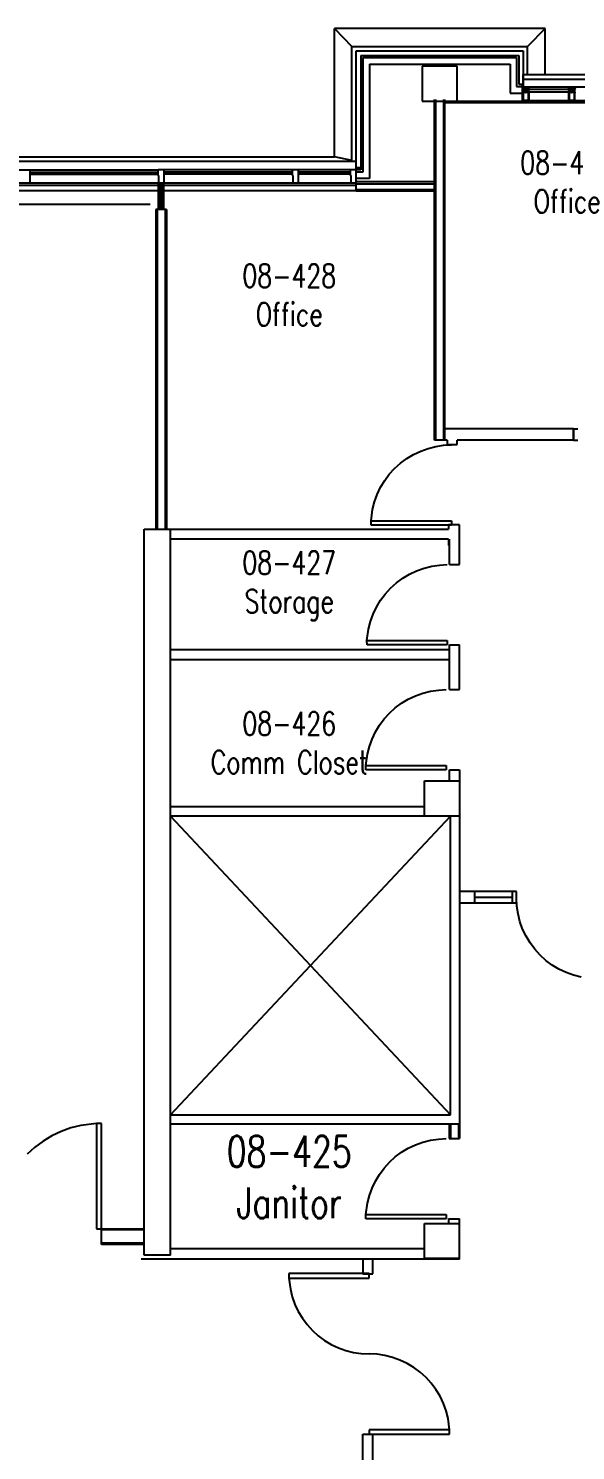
# Model space of a CAD drawing. Extents: x 11182 to 734459, y -1391328 to 152085.
# Drawn here: x 580451 to 586679, y -843346 to -827155 of the extents above; entities that cross this region are included whole.
import ezdxf
from ezdxf.enums import TextEntityAlignment as Align

# ---------------------------------------------------------------- set-up
doc = ezdxf.new("R2010")
doc.units = 0
doc.header["$LTSCALE"] = 500
doc.header["$MEASUREMENT"] = 0
for name, color, linetype in [('0_room_data', 7, 'CONTINUOUS'), ('1_Wall_Exist', 251, 'CONTINUOUS'), ('3_Text', 7, 'CONTINUOUS')]:
    doc.layers.add(name, color=color, linetype=linetype)
doc.styles.add('1_200', font='simplex.shx', dxfattribs={"width": 0.75, "height": 460})

# ---------------------------------------------------------------- blocks, each defined once
blk = doc.blocks.new('room_data')
at = {"layer": '3_Text', "style": '1_200', "width": 0.75}
for tag, p in [('ROOMNUM', (0, 0)), ('ROOMUSE', (0, -575))]:
    blk.add_attdef(tag, text='', height=345, dxfattribs=at).set_placement(p, align=Align.MIDDLE_CENTER)

msp = doc.modelspace()

# ---------------------------------------------------------------- linework, layer by layer
at = {"layer": '1_Wall_Exist'}
for p, q in [((583933, -828617), (583933, -827155)), ((586333, -827155), (583933, -827155)), ((583933, -827155), (584133, -827362)), ((586333, -827155), (586133, -827362)), ((586333, -827681), (586333, -827155)), ((584133, -827362), (586133, -827362)), ((584133, -828667), (584133, -827362)), ((584183, -827412), (586083, -827412)), ((584183, -829003), (584183, -827412)), ((584233, -827462), (586033, -827462)), ((584233, -827462), (584233, -828765)), ((586033, -827462), (586033, -827791)), ((586083, -827412), (586083, -827999)), ((586133, -827681), (586133, -827362)), ((584258, -827487), (586008, -827487)), ((584258, -827487), (584258, -828790)), ((584333, -827562), (585933, -827562)), ((584333, -827562), (584333, -828865)), ((585333, -827583), (584933, -827583)), ((584933, -827583), (584933, -827983)), ((585333, -827983), (585333, -827583)), ((585933, -827562), (585933, -827891)), ((586008, -827487), (586008, -827816)), ((586033, -827791), (586083, -827791)), ((586070, -827791), (586070, -827999)), ((586082, -827681), (590385, -827681)), ((586082, -827999), (586082, -827681)), ((586082, -827731), (590385, -827731)), ((585074, -831841), (585074, -827963)), ((585087, -831841), (585087, -827963)), ((585179, -831841), (585179, -827963)), ((585192, -831841), (585192, -827963)), ((585933, -827891), (586070, -827891)), ((586008, -827816), (586070, -827816)), ((586082, -827845), (586082, -827825)), ((586147, -827825), (586082, -827825)), ((586082, -827838), (586084, -827838)), ((586087, -827845), (586082, -827845)), ((586082, -827881), (586107, -827881)), ((586082, -827977), (586082, -827881)), ((586084, -827835), (586084, -827825)), ((586084, -827835), (586089, -827830)), ((586084, -827840), (586084, -827843)), ((586089, -827840), (586084, -827840)), ((586084, -827843), (586087, -827843)), ((586087, -827863), (586084, -827866)), ((586084, -827863), (586087, -827863)), ((586084, -827871), (586084, -827863)), ((586084, -827868), (586089, -827866)), ((586092, -827868), (586084, -827868)), ((586084, -827871), (586087, -827871)), ((586087, -827873), (586084, -827871)), ((586084, -827878), (586087, -827878)), ((586084, -827883), (586084, -827886)), ((586084, -827883), (586087, -827883)), ((586087, -827886), (586084, -827883)), ((586084, -827886), (586089, -827886)), ((586084, -827888), (586084, -827975)), ((586092, -827888), (586084, -827888)), ((586087, -827843), (586087, -827845)), ((586087, -827871), (586087, -827886)), ((586092, -827883), (586087, -827881)), ((586089, -827830), (586089, -827838)), ((586089, -827838), (586092, -827838)), ((586089, -827843), (586089, -827840)), ((586140, -827843), (586089, -827843)), ((586089, -827863), (586102, -827863)), ((586089, -827866), (586089, -827863)), ((586089, -827886), (586089, -827881)), ((586092, -827838), (586092, -827843)), ((586092, -827866), (586092, -827868)), ((586099, -827866), (586092, -827866)), ((586092, -827881), (586092, -827883)), ((586092, -827886), (586092, -827888)), ((586107, -827886), (586092, -827886)), ((586099, -827878), (586099, -827866)), ((586104, -827881), (586099, -827878)), ((586102, -827863), (586102, -827878)), ((586102, -827878), (586104, -827881)), ((586107, -827840), (586122, -827840)), ((586107, -827843), (586107, -827840)), ((586107, -827845), (586122, -827843)), ((586107, -827881), (586107, -827845)), ((586132, -827850), (586107, -827850)), ((586107, -827888), (586107, -827886)), ((586109, -827888), (586107, -827888)), ((586109, -827835), (586120, -827835)), ((586109, -827840), (586109, -827835)), ((586109, -827866), (586114, -827871)), ((586109, -827881), (586109, -827866)), ((586120, -827881), (586109, -827881)), ((586109, -827883), (586109, -827888)), ((586120, -827883), (586109, -827883)), ((586112, -827840), (586112, -827835)), ((586112, -827850), (586112, -827861)), ((586112, -827861), (586114, -827868)), ((586114, -827868), (586117, -827861)), ((586114, -827871), (586120, -827866)), ((586117, -827840), (586117, -827835)), ((586117, -827861), (586117, -827850)), ((586120, -827835), (586120, -827840)), ((586120, -827866), (586120, -827881)), ((586120, -827888), (586120, -827883)), ((586122, -827888), (586120, -827888)), ((586122, -827840), (586122, -827881)), ((586122, -827861), (586125, -827861)), ((586125, -827868), (586122, -827868)), ((586122, -827878), (586132, -827878)), ((586122, -827881), (586140, -827881)), ((586122, -827886), (586122, -827888)), ((586137, -827886), (586122, -827886)), ((586125, -827861), (586125, -827868)), ((586132, -827878), (586132, -827850)), ((586135, -827845), (586135, -827881)), ((586155, -827850), (586135, -827850)), ((586135, -827858), (586155, -827855)), ((586155, -827868), (586135, -827868)), ((586135, -827876), (586155, -827876)), ((586137, -827838), (586140, -827838)), ((586137, -827843), (586137, -827838)), ((586137, -827888), (586137, -827886)), ((586142, -827888), (586137, -827888)), ((586140, -827830), (586145, -827835)), ((586140, -827838), (586140, -827830)), ((586140, -827840), (586140, -827843)), ((586145, -827840), (586140, -827840)), ((586140, -827855), (586140, -827868)), ((586140, -827881), (586140, -827886)), ((586140, -827886), (586145, -827886)), ((586142, -827843), (586145, -827843)), ((586142, -827845), (586142, -827843)), ((586145, -827845), (586142, -827845)), ((586142, -827881), (586145, -827881)), ((586142, -827883), (586142, -827881)), ((586145, -827883), (586142, -827883)), ((586142, -827975), (586142, -827888)), ((586145, -827825), (586145, -827835)), ((586147, -827838), (586145, -827845)), ((586145, -827838), (586147, -827838)), ((586145, -827843), (586145, -827840)), ((586145, -827881), (586145, -827977)), ((590319, -827825), (586147, -827825)), ((586147, -827840), (586147, -827825)), ((586147, -827838), (586150, -827850)), ((586147, -827888), (586150, -827876)), ((586147, -827886), (586147, -827888)), ((586594, -827850), (586155, -827850)), ((586155, -827876), (586597, -827876)), ((586594, -827850), (586615, -827850)), ((586615, -827858), (586594, -827855)), ((586594, -827868), (586615, -827868)), ((586615, -827876), (586594, -827876)), ((586602, -827838), (586599, -827850)), ((586602, -827888), (586599, -827876)), ((586604, -827845), (586604, -827825)), ((586670, -827825), (586604, -827825)), ((586604, -827838), (586607, -827838)), ((586610, -827845), (586604, -827845)), ((586604, -827881), (586630, -827881)), ((586604, -827977), (586604, -827881)), ((586607, -827835), (586607, -827825)), ((586607, -827835), (586612, -827830)), ((586607, -827840), (586607, -827843)), ((586612, -827840), (586607, -827840)), ((586607, -827843), (586610, -827843)), ((586607, -827878), (586610, -827878)), ((586607, -827883), (586607, -827886)), ((586610, -827883), (586607, -827883)), ((586610, -827886), (586607, -827883)), ((586607, -827886), (586612, -827886)), ((586607, -827888), (586607, -827975)), ((586615, -827888), (586607, -827888)), ((586610, -827843), (586610, -827845)), ((586610, -827873), (586610, -827886)), ((586615, -827883), (586610, -827881)), ((586612, -827830), (586612, -827838)), ((586612, -827838), (586615, -827838)), ((586612, -827843), (586612, -827840)), ((586663, -827843), (586612, -827843)), ((586612, -827886), (586612, -827881)), ((586615, -827838), (586615, -827843)), ((586615, -827881), (586615, -827883)), ((586615, -827886), (586615, -827888)), ((586630, -827886), (586615, -827886)), ((586617, -827876), (586617, -827881)), ((586620, -827878), (586620, -827850)), ((586630, -827878), (586620, -827878)), ((586627, -827881), (586622, -827878)), ((586625, -827878), (586627, -827881)), ((586630, -827840), (586645, -827840)), ((586630, -827843), (586630, -827840)), ((586630, -827845), (586645, -827843)), ((586630, -827881), (586630, -827845)), ((586655, -827850), (586630, -827850)), ((586630, -827888), (586630, -827886)), ((586632, -827888), (586630, -827888)), ((586632, -827835), (586642, -827835)), ((586632, -827840), (586632, -827835)), ((586632, -827866), (586637, -827871)), ((586632, -827881), (586632, -827866)), ((586642, -827881), (586632, -827881)), ((586632, -827883), (586632, -827888)), ((586642, -827883), (586632, -827883)), ((586635, -827840), (586635, -827835)), ((586635, -827850), (586635, -827861)), ((586635, -827861), (586637, -827868)), ((586637, -827868), (586640, -827861)), ((586637, -827871), (586642, -827866)), ((586640, -827840), (586640, -827835)), ((586640, -827861), (586640, -827850)), ((586642, -827835), (586642, -827840)), ((586642, -827866), (586642, -827881)), ((586642, -827888), (586642, -827883)), ((586645, -827888), (586642, -827888)), ((586645, -827840), (586645, -827881)), ((586645, -827861), (586648, -827861)), ((586648, -827868), (586645, -827868)), ((586645, -827878), (586655, -827878)), ((586645, -827881), (586663, -827881)), ((586645, -827886), (586645, -827888)), ((586660, -827886), (586645, -827886)), ((586648, -827861), (586648, -827868)), ((586655, -827878), (586655, -827850)), ((586658, -827845), (586658, -827881)), ((586678, -827850), (586658, -827850)), ((586658, -827858), (586678, -827855)), ((586678, -827868), (586658, -827868)), ((586658, -827876), (586678, -827876)), ((586660, -827838), (586663, -827838)), ((586660, -827843), (586660, -827838)), ((586660, -827888), (586660, -827886)), ((586665, -827888), (586660, -827888)), ((586663, -827830), (586668, -827835)), ((586663, -827838), (586663, -827830)), ((586663, -827840), (586663, -827843)), ((586668, -827840), (586663, -827840)), ((586663, -827855), (586663, -827868)), ((586663, -827881), (586663, -827886)), ((586663, -827886), (586668, -827886)), ((586665, -827843), (586668, -827843)), ((586665, -827845), (586665, -827843)), ((586668, -827845), (586665, -827845)), ((586665, -827881), (586668, -827881)), ((586665, -827883), (586665, -827881)), ((586668, -827883), (586665, -827883)), ((586665, -827975), (586665, -827888)), ((586668, -827825), (586668, -827835)), ((586670, -827838), (586668, -827845)), ((586668, -827838), (586670, -827838)), ((586668, -827843), (586668, -827840)), ((586668, -827881), (586668, -827977)), ((586670, -827840), (586670, -827825)), ((586670, -827838), (586673, -827850)), ((586670, -827888), (586673, -827876)), ((586670, -827886), (586670, -827888)), ((584933, -827983), (586083, -827983)), ((585192, -827999), (586083, -827999)), ((586145, -827977), (586082, -827977)), ((586082, -827999), (590385, -827999)), ((586084, -827975), (586092, -827975)), ((586092, -827972), (586097, -827972)), ((586092, -827975), (586092, -827972)), ((586097, -827972), (586097, -827975)), ((586097, -827975), (586132, -827975)), ((586132, -827972), (586137, -827972)), ((586132, -827975), (586132, -827972)), ((586137, -827972), (586137, -827975)), ((586137, -827975), (586142, -827975)), ((586145, -827977), (590321, -827977)), ((586668, -827977), (586604, -827977)), ((586607, -827975), (586615, -827975)), ((586615, -827972), (586620, -827972)), ((586615, -827975), (586615, -827972)), ((586620, -827972), (586620, -827975)), ((586620, -827975), (586655, -827975)), ((586655, -827972), (586660, -827972)), ((586655, -827975), (586655, -827972)), ((586660, -827972), (586660, -827975)), ((586660, -827975), (586665, -827975)), ((579808, -828765), (581928, -828765)), ((579883, -828667), (584183, -828667)), ((580133, -828617), (583933, -828617)), ((580468, -828765), (580468, -828917)), ((581994, -828765), (581928, -828765)), ((581928, -828828), (581928, -828765)), ((581994, -828765), (581994, -828917)), ((584233, -828765), (581996, -828765)), ((583456, -828828), (583456, -828765)), ((583522, -828765), (583522, -828917)), ((584133, -828657), (583933, -828617)), ((584117, -828828), (584117, -828765)), ((584258, -828742), (584184, -828742)), ((581930, -828917), (579883, -828917)), ((580468, -828790), (581928, -828790)), ((580468, -828815), (581928, -828815)), ((581925, -828790), (581928, -828777)), ((581928, -828828), (581925, -828815)), ((581930, -828828), (581928, -828828)), ((581930, -828828), (581930, -828917)), ((581930, -829217), (581930, -828917)), ((584183, -828917), (581930, -828917)), ((581946, -829217), (581946, -828917)), ((581962, -828917), (581962, -829217)), ((581978, -828917), (581978, -829217)), ((581993, -829217), (581993, -828917)), ((583456, -828790), (581996, -828790)), ((583456, -828815), (581996, -828815)), ((583454, -828790), (583456, -828777)), ((583456, -828828), (583454, -828815)), ((583459, -828828), (583456, -828828)), ((583459, -828828), (583459, -828917)), ((584117, -828790), (583522, -828790)), ((584117, -828815), (583522, -828815)), ((584115, -828790), (584117, -828777)), ((584117, -828828), (584115, -828815)), ((584120, -828828), (584117, -828828)), ((584120, -828828), (584120, -828917)), ((584258, -828790), (584183, -828790)), ((584333, -828865), (584183, -828865)), ((584183, -828898), (585074, -828898)), ((584183, -828923), (585074, -828923)), ((584183, -828944), (579946, -828944)), ((579946, -829001), (584183, -829001)), ((584183, -828987), (585074, -828987)), ((584183, -829003), (585074, -829003)), ((579965, -829155), (581838, -829155)), ((582021, -829217), (581903, -829217)), ((581903, -829217), (581903, -832857)), ((581916, -829217), (581916, -832857)), ((582008, -829217), (582008, -832857)), ((582021, -829217), (582021, -832857)), ((585219, -831841), (585074, -831841)), ((586654, -831714), (585192, -831714)), ((585219, -831841), (585219, -831892)), ((586654, -831841), (585333, -831841)), ((585333, -831892), (585333, -831841)), ((586654, -831714), (586654, -831841)), ((586654, -831714), (586705, -831714)), ((586654, -831841), (586654, -831714)), ((586654, -831841), (586705, -831841)), ((584758, -832051), (584835, -832005)), ((584835, -832005), (584916, -831966)), ((584916, -831966), (585001, -831936)), ((585001, -831936), (585088, -831914)), ((585088, -831914), (585177, -831901)), ((585177, -831901), (585266, -831896)), ((585219, -831892), (585333, -831892)), ((584559, -832231), (584619, -832164)), ((584619, -832164), (584686, -832104)), ((584686, -832104), (584758, -832051)), ((584460, -832379), (584506, -832303)), ((584506, -832303), (584559, -832231)), ((584391, -832545), (584421, -832461)), ((584421, -832461), (584460, -832379)), ((584351, -832760), (584369, -832632)), ((584369, -832632), (584391, -832545)), ((584352, -832811), (584351, -832760)), ((584351, -832760), (585266, -832760)), ((585266, -832811), (584352, -832811)), ((585232, -832806), (585232, -832857)), ((585359, -832806), (585232, -832806)), ((585266, -832760), (585266, -832811)), ((585359, -833259), (585359, -832806)), ((581769, -841120), (581769, -832857)), ((581769, -832857), (585232, -832857)), ((585232, -832971), (582068, -832971)), ((582069, -841120), (582069, -832857)), ((585232, -832971), (585232, -833040)), ((585244, -833259), (585244, -832971)), ((584869, -833329), (584954, -833299)), ((584954, -833299), (585041, -833277)), ((585041, -833277), (585130, -833264)), ((585130, -833264), (585219, -833259)), ((585244, -833259), (585359, -833259)), ((584572, -833527), (584639, -833467)), ((584639, -833467), (584711, -833414)), ((584711, -833414), (584788, -833368)), ((584788, -833368), (584869, -833329)), ((584459, -833666), (584512, -833594)), ((584512, -833594), (584572, -833527)), ((584374, -833824), (584413, -833742)), ((584413, -833742), (584459, -833666)), ((584322, -833995), (584344, -833908)), ((584344, -833908), (584374, -833824)), ((584304, -834123), (584322, -833995)), ((582069, -834224), (585244, -834224)), ((584305, -834174), (584304, -834123)), ((584304, -834123), (585219, -834123)), ((585219, -834174), (584305, -834174)), ((585219, -834123), (585219, -834174)), ((585244, -834682), (585244, -834174)), ((585244, -834174), (585359, -834174)), ((585359, -834682), (585359, -834174)), ((582069, -834339), (585244, -834339)), ((584775, -834790), (584857, -834752)), ((584857, -834752), (584941, -834722)), ((584941, -834722), (585028, -834700)), ((585028, -834700), (585117, -834687)), ((585117, -834687), (585206, -834682)), ((585244, -834682), (585359, -834682)), ((584560, -834950), (584627, -834890)), ((584627, -834890), (584698, -834836)), ((584698, -834836), (584775, -834790)), ((584400, -835165), (584446, -835088)), ((584446, -835088), (584500, -835017)), ((584500, -835017), (584560, -834950)), ((584332, -835331), (584362, -835246)), ((584362, -835246), (584400, -835165)), ((584310, -835418), (584332, -835331)), ((584292, -835545), (584310, -835418)), ((584292, -835596), (584292, -835545)), ((584292, -835545), (585206, -835545)), ((585206, -835545), (585206, -835596)), ((585206, -835596), (584292, -835596)), ((584959, -835722), (585359, -835722)), ((584959, -836122), (584959, -835722)), ((584959, -835722), (585359, -835722)), ((585244, -835596), (585359, -835596)), ((585244, -835722), (585244, -835597)), ((585359, -835596), (585359, -839794)), ((585359, -835722), (585359, -836122)), ((584959, -836017), (582069, -836017)), ((584959, -836122), (582069, -836122)), ((582069, -836122), (585254, -839522)), ((582069, -839522), (585254, -836122)), ((585359, -836122), (584959, -836122)), ((585254, -839522), (585254, -836122)), ((586008, -836982), (585359, -836982)), ((585533, -837109), (585533, -836982)), ((585957, -836982), (585957, -837109)), ((586008, -837109), (586008, -836982)), ((585359, -837109), (586008, -837109)), ((585533, -837046), (585957, -837046)), ((586011, -837148), (586006, -837058)), ((586024, -837237), (586011, -837148)), ((586046, -837324), (586024, -837237)), ((586076, -837408), (586046, -837324)), ((586115, -837489), (586076, -837408)), ((586161, -837566), (586115, -837489)), ((586214, -837638), (586161, -837566)), ((586274, -837705), (586214, -837638)), ((586341, -837765), (586274, -837705)), ((586413, -837818), (586341, -837765)), ((586489, -837865), (586413, -837818)), ((586570, -837903), (586489, -837865)), ((586655, -837933), (586570, -837903)), ((586742, -837955), (586655, -837933)), ((581226, -839621), (581049, -839645)), ((581283, -839621), (581226, -839621)), ((581226, -839621), (581226, -840821)), ((581283, -840999), (581283, -839621)), ((582069, -839522), (585254, -839522)), ((580717, -839763), (580617, -839824)), ((580824, -839713), (580717, -839763)), ((580935, -839673), (580824, -839713)), ((581049, -839645), (580935, -839673)), ((582069, -839627), (585359, -839627)), ((585241, -839627), (585241, -839794)), ((585254, -839627), (585254, -839794)), ((585346, -839627), (585346, -839794)), ((580522, -839894), (580435, -839973)), ((580617, -839824), (580522, -839894)), ((584698, -839949), (584775, -839903)), ((584775, -839903), (584857, -839864)), ((584857, -839864), (584941, -839834)), ((584941, -839834), (585028, -839812)), ((585028, -839812), (585117, -839799)), ((585117, -839799), (585206, -839794)), ((585241, -839794), (585359, -839794)), ((584499, -840129), (584560, -840062)), ((584560, -840062), (584626, -840002)), ((584626, -840002), (584698, -839949)), ((584400, -840277), (584446, -840201)), ((584446, -840201), (584499, -840129)), ((584332, -840443), (584362, -840359)), ((584362, -840359), (584400, -840277)), ((584292, -840658), (584310, -840530)), ((584310, -840530), (584332, -840443)), ((584292, -840709), (584292, -840658)), ((584292, -840658), (585206, -840658)), ((585206, -840709), (584292, -840709)), ((585206, -840658), (585206, -840709)), ((585232, -840709), (585232, -840759)), ((585232, -840709), (585359, -840709)), ((585359, -841168), (585359, -840709)), ((581226, -840821), (581769, -840821)), ((581769, -840834), (581283, -840834)), ((584959, -841159), (584959, -840759)), ((584959, -840759), (585359, -840759)), ((581769, -840986), (581283, -840986)), ((581769, -840999), (581283, -840999)), ((584959, -841050), (582069, -841050)), ((585359, -841168), (581734, -841168)), ((582069, -841120), (581769, -841120)), ((584256, -841168), (584256, -841335)), ((584371, -841335), (584371, -841168)), ((585359, -841159), (584959, -841159)), ((583415, -841331), (583415, -841382)), ((584329, -841331), (583415, -841331)), ((583415, -841382), (583433, -841510)), ((583415, -841382), (584329, -841382)), ((584256, -841335), (584371, -841335)), ((584329, -841382), (584329, -841331)), ((583433, -841510), (583454, -841597)), ((583454, -841597), (583485, -841681)), ((583485, -841681), (583523, -841763)), ((583523, -841763), (583569, -841839)), ((583569, -841839), (583622, -841911)), ((583622, -841911), (583683, -841978)), ((583683, -841978), (583749, -842038)), ((583749, -842038), (583821, -842091)), ((583821, -842091), (583898, -842137)), ((583898, -842137), (583979, -842176)), ((583979, -842176), (584064, -842206)), ((584064, -842206), (584151, -842228)), ((584151, -842228), (584240, -842241)), ((584240, -842241), (584329, -842246)), ((584419, -842250), (584330, -842246)), ((584508, -842263), (584419, -842250)), ((584595, -842285), (584508, -842263)), ((584680, -842315), (584595, -842285)), ((584761, -842354), (584680, -842315)), ((584838, -842400), (584761, -842354)), ((584910, -842453), (584838, -842400)), ((584977, -842513), (584910, -842453)), ((585037, -842580), (584977, -842513)), ((585090, -842652), (585037, -842580)), ((585136, -842728), (585090, -842652)), ((585175, -842810), (585136, -842728)), ((585205, -842894), (585175, -842810)), ((585227, -842981), (585205, -842894)), ((585245, -843109), (585227, -842981)), ((584256, -843160), (585244, -843160)), ((584256, -843513), (584256, -843160)), ((584330, -843109), (584330, -843160)), ((585245, -843109), (584330, -843109)), ((584371, -843513), (584371, -843160)), ((585244, -843160), (585245, -843109))]:
    msp.add_line(p, q, dxfattribs=at)
for centre, start, end in [((586085, -827837), 222.7094, 135), ((586144, -827837), 47.2906, 315)]:
    msp.add_arc(centre, 1.77, start, end, dxfattribs=at)
at = {"layer": '1_Wall_Exist', "extrusion": (0, 0, -1)}
for centre, radius, start, end in [((-586608, -827836), 1.84, 42.7094, 315), ((-586666, -827836), 1.77, 225, 137.2906)]:
    msp.add_arc(centre, radius, start, end, dxfattribs=at)

# ---------------------------------------------------------------- block references
at = {"layer": '0_room_data'}
for p, xscale, yscale, zscale, values in [((586583, -828684), 0.7638134445220921, 0.7638134445220921, 0.7638134445220921, {'ROOMNUM': '08-429', 'ROOMUSE': 'Office'}), ((583420, -829971), 0.7638134445220921, 0.7638134445220921, 0.7638134445220921, {'ROOMNUM': '08-428', 'ROOMUSE': 'Office'}), ((583420, -833237), 0.7638134445220921, 0.7638134445220921, 0.7638134445220921, {'ROOMNUM': '08-427', 'ROOMUSE': 'Storage'}), ((583420, -835069), 0.7638134445220921, 0.7638134445220921, 0.7638134445220921, {'ROOMNUM': '08-426', 'ROOMUSE': 'Comm Closet'}), ((583420, -839940), 1.018417926029456, 1.018417926029456, 1.018417926029456, {'ROOMNUM': '08-425', 'ROOMUSE': 'Janitor'})]:
    msp.add_blockref('room_data', p, dxfattribs=dict(at, xscale=xscale, yscale=yscale, zscale=zscale)).add_auto_attribs(values)

doc.saveas('drawing.dxf')
